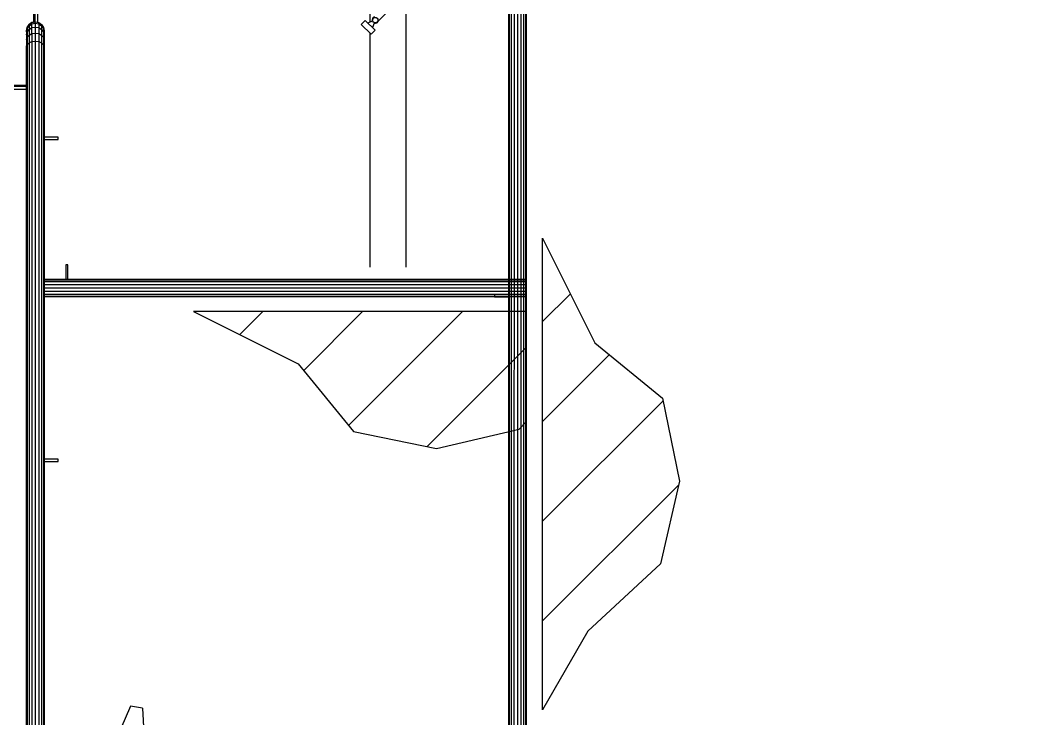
# Model space of a CAD drawing. Header units: metres. Extents: x 0 to 63075, y 0 to 44550.
# Drawn here: x 56912.6 to 57329, y 39529.9 to 39819.9 of the extents above; entities that cross this region are included whole.
import ezdxf

# ---------------------------------------------------------------- set-up
doc = ezdxf.new("R2010")
doc.units = ezdxf.units.M
doc.header["$LTSCALE"] = 75
for name, color, linetype in [('GSB', 7, 'Continuous'), ('ML6', 1, 'Continuous'), ('SDM', 7, 'Continuous'), ('SL1', 8, 'Continuous')]:
    doc.layers.add(name, color=color, linetype=linetype)
doc.styles.add('ROMANS', font='ROMANS.SHX')
doc.dimstyles.new('75___1-75', dxfattribs={"dimscale": 75, "dimtxt": 2.5, "dimasz": 2, "dimexe": 1.5, "dimexo": 1, "dimgap": 0.5, "dimtad": 1, "dimdec": 0, "dimzin": 12, "dimtxsty": 'ROMANS', "dimcen": 0, "dimclrd": 256, "dimclre": 256, "dimclrt": 3, "dimazin": 3, "dimtfac": 1, "dimtdec": 0, "dimtmove": 0, "dimatfit": 0, "dimfxl": 1, "dimlwd": -1, "dimlwe": -1, "dimarcsym": 0})
pattern_1 = [(44.99813, (316091.82, -18683.72), (-137.8813, 137.89033), [])]

# ---------------------------------------------------------------- blocks, each defined once
blk = doc.blocks.new('A$C6bae614f')
at = {"layer": 'SL1'}
h = blk.add_hatch(dxfattribs=at)
h.set_pattern_fill('_USER', color=256, scale=195, angle=44.9981, style=0, pattern_type=0)
h.set_pattern_definition(pattern_1)
h.paths.add_polyline_path([(394598, 38079.9), (394598, 39383.2), (394742.2, 39093.9), (394929.4, 38941.4), (394976.4, 38712), (394923.2, 38483.6), (394722.8, 38297.3)])
h = blk.add_hatch(dxfattribs=at)
h.set_pattern_fill('_USER', color=256, scale=195, angle=44.9981, style=0, pattern_type=0)
h.set_pattern_definition(pattern_1)
h.paths.add_polyline_path([(394598, 38079.9), (394598, 39383.2), (394742.2, 39093.9), (394929.4, 38941.4), (394976.4, 38712), (394923.2, 38483.6), (394722.8, 38297.3)])
h = blk.add_hatch(dxfattribs=at)
h.set_pattern_fill('_USER', color=256, scale=195, angle=44.9981, style=0, pattern_type=0)
h.set_pattern_definition([(44.99813, (326091.56, -18363.04), (-137.8813, 137.89033), [])])
h.paths.add_polyline_path([(394552.6, 39180.6), (393633.8, 39180.7), (393923, 39036.4), (394075.5, 38849.2), (394304.9, 38802.2), (394533.3, 38855.4), (394552.6, 39055.8)])
for p, q in [((394503.9, 40469.2), (394503.7, 35488.4)), ((394503.9, 40469.2), (394503.7, 35488.4)), ((394505.7, 40469.2), (394505.6, 35476.7)), ((394505.7, 40469.2), (394505.6, 35476.7)), ((394511, 40469.2), (394510.9, 35468.8)), ((394511, 40469.2), (394510.9, 35468.8)), ((394518.9, 40469.2), (394518.8, 35463.5)), ((394518.9, 40469.2), (394518.8, 35463.5)), ((394528.3, 40469.2), (394528.1, 35461.7)), ((394528.3, 40469.2), (394528.1, 35461.7)), ((394537.6, 40469.2), (394537.5, 35463.5)), ((394537.6, 40469.2), (394537.5, 35463.5)), ((394545.5, 40469.2), (394545.4, 35468.8)), ((394545.5, 40469.2), (394545.4, 35468.8)), ((394550.8, 40469.2), (394550.7, 35476.7)), ((394550.8, 40469.2), (394550.7, 35476.7)), ((394552.7, 40469.2), (394552.5, 35488.6)), ((394552.7, 40469.2), (394552.5, 35488.6)), ((394120.3, 40203.6), (394120.2, 39979.9)), ((393191.5, 40057.6), (393191.5, 39979.9)), ((393196.3, 39980.8), (393196.3, 40050.7)), ((393203.2, 39979.4), (393203.2, 40046)), ((394225.1, 40066.2), (394141, 39980.7)), ((394220.2, 40056.8), (394220.2, 39303.6)), ((393171.9, 39956.4), (393173.8, 39965.8)), ((393173.7, 39965.8), (393171.9, 39956.4)), ((393171.9, 39953.5), (393173.8, 39962.6)), ((393179, 39973.7), (393173.7, 39965.8)), ((393173.7, 39965.8), (393173.8, 39965.8)), ((393173.8, 39965.8), (393179.1, 39973.7)), ((393173.8, 39962.6), (393179.1, 39970.3)), ((393173.8, 39962.6), (393173.8, 39965.8)), ((393173.8, 39962.6), (393173.8, 39953.4)), ((393186.9, 39979), (393179, 39973.7)), ((393179, 39973.7), (393179.1, 39973.7)), ((393179.1, 39973.7), (393187, 39979)), ((393179.1, 39970.3), (393187, 39975.4)), ((393179.1, 39970.3), (393179.1, 39973.7)), ((393179.1, 39970.3), (393179.1, 39960.4)), ((393179.1, 39960.4), (393187, 39965.1)), ((393191.5, 39979.9), (393186.9, 39979)), ((393186.9, 39979), (393187, 39979)), ((393187, 39979), (393196.3, 39980.8)), ((393187, 39975.4), (393187, 39979)), ((393187, 39975.4), (393196.3, 39977.2)), ((393187, 39965.1), (393187, 39975.4)), ((393187, 39965.1), (393196.3, 39966.7)), ((393187, 39948.5), (393187, 39965.1)), ((393196.3, 39977.2), (393196.3, 39980.8)), ((393196.3, 39980.8), (393196.3, 39980.8)), ((393196.3, 39980.8), (393205.7, 39979)), ((393196.3, 39977.2), (393196.3, 39966.7)), ((393196.3, 39977.2), (393205.7, 39975.4)), ((393196.3, 39966.7), (393196.3, 39949.9)), ((393196.3, 39966.7), (393205.7, 39965.1)), ((393205.7, 39975.4), (393205.7, 39979)), ((393205.7, 39979), (393213.6, 39973.7)), ((393205.7, 39975.4), (393213.6, 39970.3)), ((393205.7, 39975.4), (393205.7, 39965.1)), ((393205.7, 39965.1), (393213.6, 39960.4)), ((393205.7, 39965.1), (393205.7, 39948.5)), ((393213.6, 39973.7), (393218.9, 39965.8)), ((393213.6, 39970.3), (393213.6, 39973.7)), ((393213.6, 39970.3), (393213.6, 39960.4)), ((393213.6, 39970.3), (393218.9, 39962.6)), ((393218.9, 39962.6), (393218.9, 39965.8)), ((393218.9, 39965.8), (393220.7, 39956.4)), ((393218.9, 39962.6), (393220.7, 39953.5)), ((393218.9, 39962.6), (393218.9, 39953.4)), ((394107.9, 39985), (394096.8, 39973.7)), ((394096.8, 39973.7), (394123.9, 39947)), ((394107.9, 39985), (394135.1, 39958.3)), ((394127.3, 39982.6), (394115.2, 39977.8)), ((394132.4, 39977.6), (394127.8, 39965.4)), ((393171.9, 39956.4), (393171.9, 39956.4)), ((393171.9, 39956.4), (393171.9, 39953.5)), ((393171.9, 39956.4), (393171.9, 39956.1)), ((393171.9, 39953.5), (393171.9, 39945.1)), ((393171.9, 39945.1), (393173.8, 39953.4)), ((393171.9, 39945.1), (393171.9, 39931.5)), ((393171.9, 39931.5), (393173.8, 39938.5)), ((393173.8, 39953.4), (393179.1, 39960.4)), ((393173.8, 39953.4), (393173.8, 39938.5)), ((393173.8, 39938.5), (393179.1, 39944.5)), ((393173.8, 39938.5), (393173.8, 39919)), ((393179.1, 39960.4), (393179.1, 39944.5)), ((393179.1, 39944.5), (393187, 39948.5)), ((393179.1, 39944.5), (393179.1, 39923.5)), ((393187, 39948.5), (393196.3, 39949.9)), ((393187, 39948.5), (393187, 39926.6)), ((393196.3, 39949.9), (393205.7, 39948.5)), ((393196.3, 39949.9), (393196.3, 39927.6)), ((393205.7, 39948.5), (393205.7, 39926.6)), ((393205.7, 39948.5), (393213.6, 39944.5)), ((393213.6, 39960.4), (393213.6, 39944.5)), ((393213.6, 39960.4), (393218.9, 39953.4)), ((393213.6, 39944.5), (393218.9, 39938.5)), ((393213.6, 39944.5), (393213.6, 39923.5)), ((393218.9, 39953.4), (393218.9, 39938.5)), ((393218.9, 39953.4), (393220.7, 39945.1)), ((393218.9, 39938.5), (393218.9, 39919)), ((393218.9, 39938.5), (393220.7, 39931.5)), ((393220.7, 39953.5), (393220.7, 39956.4)), ((393220.7, 39953.5), (393220.7, 39945.1)), ((393220.7, 39945.1), (393220.7, 39931.5)), ((394120.2, 39950.6), (394120.2, 39303.6)), ((394135.1, 39958.3), (394123.9, 39947)), ((393171.9, 39931.5), (393171.9, 39913.7)), ((393171.9, 39913.7), (393173.8, 39919)), ((393171.9, 37597.2), (393171.9, 39913.7)), ((393173.8, 39919), (393179.1, 39923.5)), ((393173.8, 39919), (393173.8, 37602.6)), ((393179.1, 39923.5), (393187, 39926.6)), ((393179.1, 39923.5), (393179.1, 37607.1)), ((393187, 39926.6), (393196.3, 39927.6)), ((393187, 39926.6), (393187, 37610.1)), ((393196.3, 39927.6), (393196.3, 37611.2)), ((393196.3, 39927.6), (393205.7, 39926.6)), ((393205.7, 39926.6), (393213.6, 39923.5)), ((393205.7, 39926.6), (393205.7, 37610.1)), ((393213.6, 39923.5), (393218.9, 39919)), ((393213.6, 39923.5), (393213.6, 37607.1)), ((393218.9, 39919), (393218.9, 37602.6)), ((393218.9, 39919), (393220.7, 39913.7)), ((393220.7, 39931.5), (393220.7, 39913.7)), ((393220.7, 39913.7), (393220.7, 37597.2)), ((393110.2, 39806.6), (393171.9, 39806.6)), ((393171.9, 39802.2), (393120.3, 39802.2)), ((393171.9, 39794.2), (393120.2, 39794.2)), ((393259.8, 39662.8), (393220.7, 39662.8)), ((393259.8, 39656.4), (393259.8, 39662.8)), ((393220.7, 39656.4), (393259.8, 39656.4)), ((393280.4, 39309.6), (393280.4, 39270.5)), ((393286.7, 39309.6), (393280.4, 39309.6)), ((393286.7, 39270.5), (393286.7, 39309.6)), ((393220.7, 39270.5), (394552.5, 39270.5)), ((393220.7, 39268.7), (394552.5, 39268.6)), ((393220.7, 39263.4), (394552.5, 39263.3)), ((393220.7, 39255.5), (394552.5, 39255.4)), ((393220.7, 39246.1), (394552.5, 39246.1)), ((393220.7, 39236.8), (394552.5, 39236.7)), ((393220.7, 39228.9), (394552.5, 39228.8)), ((393220.7, 39223.6), (394552.5, 39223.5)), ((394552.5, 39221.7), (393220.7, 39221.7)), ((394464.7, 39227.6), (394464.7, 39221.2)), ((394503.8, 39227.6), (394464.7, 39227.6)), ((394464.7, 39227.6), (394464.7, 39221.2)), ((394503.8, 39227.6), (394464.7, 39227.6)), ((394464.7, 39221.2), (394503.8, 39221.2)), ((394464.7, 39221.2), (394503.8, 39221.2)), ((393259.8, 38773.1), (393220.7, 38773.1)), ((393259.8, 38766.8), (393259.8, 38773.1)), ((393220.7, 38766.8), (393259.8, 38766.8)), ((393220.7, 38766.8), (393259.8, 38766.8)), ((393459.2, 38090.6), (393432.7, 38028.4)), ((393492.3, 38084.8), (393459.2, 38090.6)), ((393492.3, 38084.8), (393495.8, 38017.2))]:
    blk.add_line(p, q, dxfattribs=at)
blk.add_lwpolyline([(394598, 38079.9), (394598, 39383.2), (394742.2, 39093.9), (394929.4, 38941.4), (394976.4, 38712), (394923.2, 38483.6), (394722.8, 38297.3)], close=True, dxfattribs=at)
blk.add_lwpolyline([(394598, 38079.9), (394598, 39383.2), (394742.2, 39093.9), (394929.4, 38941.4), (394976.4, 38712), (394923.2, 38483.6), (394722.8, 38297.3)], close=True, dxfattribs=at)
blk.add_lwpolyline([(394552.5, 39180.6), (393633.8, 39180.7), (393923, 39036.4), (394075.5, 38849.2), (394304.9, 38802.2), (394533.3, 38855.4), (394552.5, 38876.1)], dxfattribs=at)
blk.add_circle((394135.6, 39986), 7.5, dxfattribs=at)
for start, end in [(101.9008, 201.662), (249.2543, 349.0154)]:
    blk.add_arc((394135.6, 39986), 9, start, end, dxfattribs=at)
blk = doc.blocks.new('zw$15D4')
at = {"layer": 'ML6', "xscale": 0.2502808837766805, "yscale": 0.2502808837766805, "zscale": 0.2502808837766805}
blk.add_blockref('A$C6bae614f', (-85544.74, -3177.34), dxfattribs=at)

msp = doc.modelspace()

# ---------------------------------------------------------------- block references
at = {"layer": 'GSB', "xscale": 0.6000000000000068, "yscale": 0.6000000000000068, "zscale": 0.6000000000000068}
msp.add_blockref('zw$15D4', (49200, 35721.63), dxfattribs=at)

# ---------------------------------------------------------------- leaders
at = {"layer": 'SDM'}
msp.add_leader([(52766.71, 37891.88), (59453.13, 42438.72), (62243.43, 42438.72)], dimstyle='75___1-75', override={"dimtad": 0}, dxfattribs=at)

doc.saveas('drawing.dxf')
